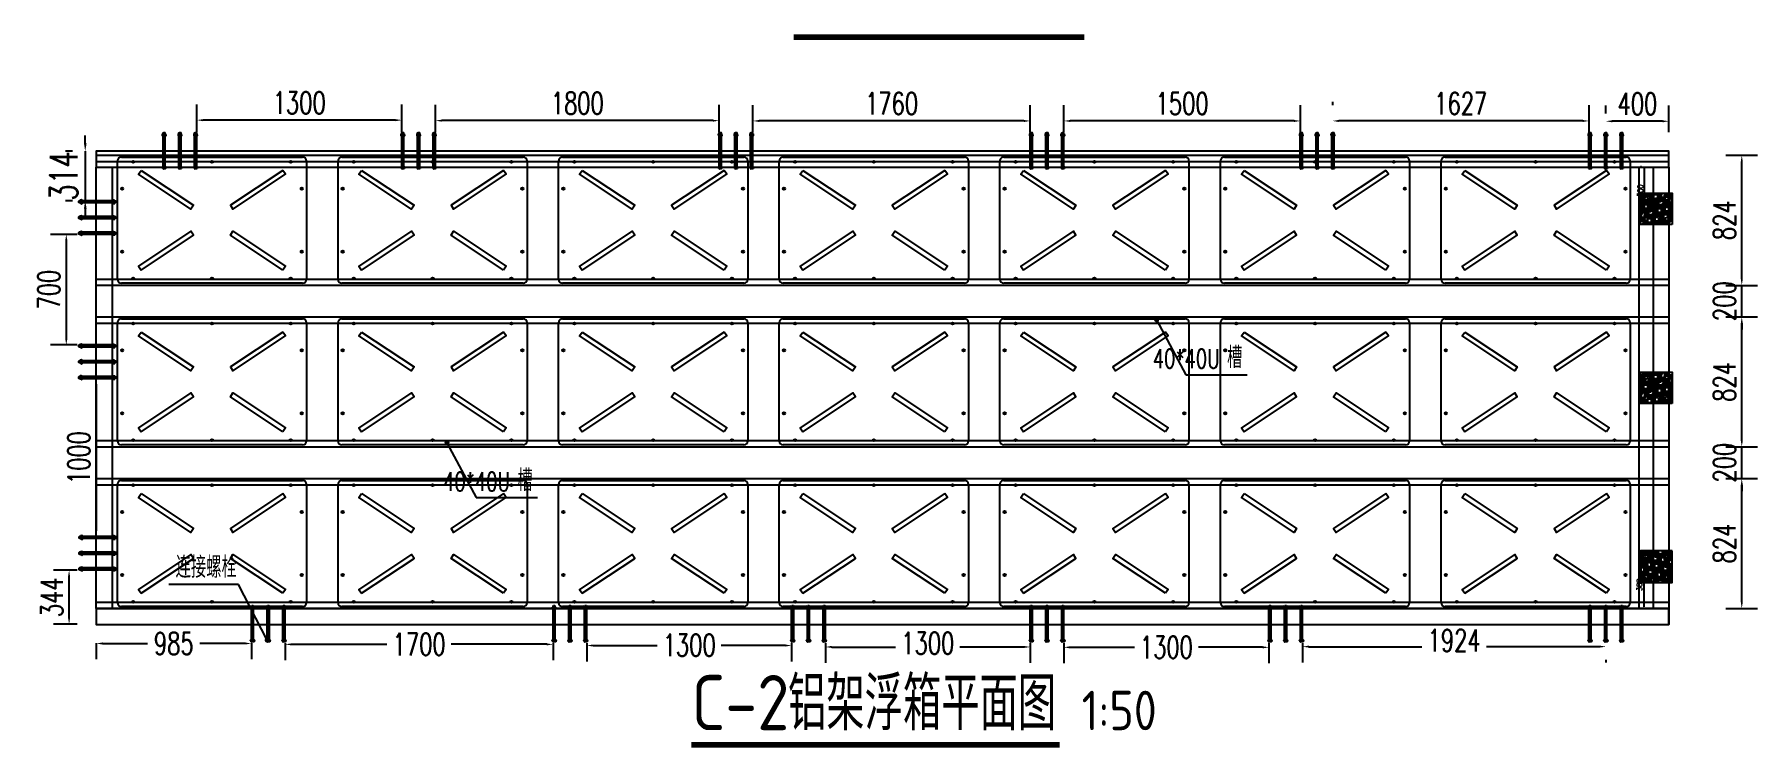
# Model space of a CAD drawing. Extents: x -89702 to 926017, y -610001 to -56924.
# Drawn here: x -9100 to 1834, y -580893 to -576372 of the extents above; entities that cross this region are included whole.
import ezdxf

# ---------------------------------------------------------------- set-up
doc = ezdxf.new("R2010")
doc.units = 0
doc.header["$LTSCALE"] = 10
doc.header["$MEASUREMENT"] = 0
for name, color, linetype in [('BJ02', 2, 'Continuous'), ('DIM_LEAD', 3, 'Continuous'), ('DIM_SYMB', 3, 'Continuous'), ('PUB_TEXT', 7, 'Continuous'), ('W-FLOAT_BOWL浮筒', 253, 'Continuous'), ('浮箱U槽', 5, 'Continuous'), ('螺栓孔位', 2, 'Continuous'), ('铝合金', 7, 'Continuous')]:
    doc.layers.add(name, color=color, linetype=linetype)
doc.styles.add('_TCH_DIM', font='SIMPLEX', dxfattribs={"bigfont": 'GBCBIG'})
doc.styles.get("Standard").update_dxf_attribs({"font": 'gbenor.shx', "bigfont": 'gbcbig.shx'})
doc.styles.add('STANDARD_T3', font='simplex.shx', dxfattribs={"width": 0.7, "bigfont": 'gbcbig.shx'})
doc.dimstyles.new('W&&10', dxfattribs={"dimtxt": 35, "dimasz": 10, "dimexe": 25, "dimexo": 30, "dimgap": 10, "dimtad": 1, "dimdec": 0, "dimzin": 0, "dimdsep": 46, "dimtxsty": 'STANDARD_T3', "dimcen": 0.09, "dimclrd": 1, "dimclre": 1, "dimclrt": 7, "dimazin": 2, "dimtfac": 1, "dimtdec": 0, "dimtix": 1, "dimtmove": 2, "dimatfit": 3, "dimfxl": 0, "dimtolj": 1, "dimtzin": 0, "dimarcsym": 0})
doc.dimstyles.new('W&&40', dxfattribs={"dimtxt": 140, "dimasz": 40, "dimexe": 100, "dimexo": 120, "dimgap": 40, "dimtad": 1, "dimdec": 0, "dimzin": 0, "dimdsep": 46, "dimtxsty": 'STANDARD_T3', "dimcen": 0.09, "dimclrd": 1, "dimclre": 1, "dimclrt": 7, "dimazin": 2, "dimtfac": 1, "dimtdec": 0, "dimtix": 1, "dimtmove": 2, "dimatfit": 3, "dimfxl": 0, "dimtolj": 1, "dimtzin": 0, "dimarcsym": 0})
doc.dimstyles.new('W&&50', dxfattribs={"dimtxt": 175, "dimasz": 50, "dimexe": 125, "dimexo": 150, "dimgap": 50, "dimtad": 1, "dimdec": 0, "dimzin": 0, "dimdsep": 46, "dimtxsty": 'STANDARD_T3', "dimcen": 0.09, "dimclrd": 1, "dimclre": 1, "dimclrt": 7, "dimazin": 2, "dimtfac": 1, "dimtdec": 0, "dimtix": 1, "dimtmove": 2, "dimatfit": 3, "dimfxl": 0, "dimtolj": 1, "dimtzin": 0, "dimarcsym": 0})

# ---------------------------------------------------------------- blocks, each defined once
blk = doc.blocks.new('$matou$00000145')
at = {"layer": 'W-FLOAT_BOWL浮筒'}
for p, q in [((-600, -375), (-600, 375)), ((-575, 400), (575, 400)), ((600, 375), (600, -375)), ((575, -400), (-575, -400))]:
    blk.add_line(p, q, dxfattribs=at)
at = {"layer": 'W-FLOAT_BOWL浮筒', "color": 3}
for p, q in [((-507, 370), (-493, 370)), ((-500, 377), (-500, 363)), ((-7, 370), (7, 370)), ((0, 377), (0, 363)), ((493, 370), (507, 370)), ((500, 377), (500, 363)), ((-577, 200), (-563, 200)), ((-570, 207), (-570, 193)), ((563, 200), (577, 200)), ((570, 207), (570, 193)), ((-577, -200), (-563, -200)), ((-570, -193), (-570, -207)), ((563, -200), (577, -200)), ((570, -193), (570, -207)), ((-507, -370), (-493, -370)), ((-500, -377), (-500, -363)), ((-7, -370), (7, -370)), ((0, -377), (0, -363)), ((493, -370), (507, -370)), ((500, -377), (500, -363))]:
    blk.add_line(p, q, dxfattribs=at)
at = {"layer": 'W-FLOAT_BOWL浮筒', "ltscale": 100}
for points in [[(-450, 316), (-117, 95), (-133, 70), (-467, 291)], [(450, 316), (117, 95), (133, 70), (467, 291)], [(-450, -316), (-117, -95), (-133, -70), (-467, -291)], [(450, -316), (117, -95), (133, -70), (467, -291)]]:
    blk.add_lwpolyline(points, close=True, dxfattribs=at)
at = {"layer": 'W-FLOAT_BOWL浮筒'}
for centre in [(-500, 370), (0, 370), (500, 370), (-570, 200), (570, 200), (-570, -200), (570, -200), (-500, -370), (0, -370), (500, -370)]:
    blk.add_circle(centre, 7, dxfattribs=at)
for centre, start, end in [((-575, 375), 90, 180), ((575, 375), 0, 90), ((-575, -375), 180, 270), ((575, -375), 270, 0)]:
    blk.add_arc(centre, 25, start, end, dxfattribs=at)
blk = doc.blocks.new('*U115')
at = {"layer": 'W-FLOAT_BOWL浮筒', "rotation": 270}
blk.add_blockref('$matou$00000145', (0, 0), dxfattribs=at)
blk = doc.blocks.new('*U116')
at = {"layer": 'W-FLOAT_BOWL浮筒', "color": 0, "linetype": 'ByBlock', "lineweight": -2, "transparency": 16777216}
for p in [(0, 8400), (1025, 8400), (2050, 8400), (0, 7000), (1025, 7000), (2050, 7000), (0, 5600), (1025, 5600), (2050, 5600), (0, 4200), (1025, 4200), (2050, 4200), (0, 2800), (1025, 2800), (2050, 2800), (0, 1400), (1025, 1400), (2050, 1400), (0, 0), (1025, 0), (2050, 0)]:
    blk.add_blockref('*U115', p, dxfattribs=at)
blk = doc.blocks.new('1')
at = {"lineweight": -3}
for p, q in [((-1521938, 1214338), (-1521935, 1214338)), ((-1521938, 1214336), (-1521931, 1214336)), ((-1521938, 1214336), (-1521914, 1214336)), ((-1521936, 1214341), (-1521936, 1214346)), ((-1521936, 1214346), (-1521916, 1214346)), ((-1521935, 1214341), (-1521936, 1214341)), ((-1521934, 1214347), (-1521932, 1214347)), ((-1521933, 1214352), (-1521931, 1214355)), ((-1521933, 1214136), (-1521933, 1214352)), ((-1521919, 1214352), (-1521933, 1214352)), ((-1521932, 1214347), (-1521919, 1214347)), ((-1521932, 1214346), (-1521932, 1214341)), ((-1521921, 1214355), (-1521931, 1214355)), ((-1521919, 1214352), (-1521921, 1214355)), ((-1521919, 1214347), (-1521921, 1214347)), ((-1521921, 1214346), (-1521921, 1214341)), ((-1521919, 1214136), (-1521919, 1214352)), ((-1521917, 1214341), (-1521916, 1214341)), ((-1521914, 1214338), (-1521917, 1214338)), ((-1521916, 1214341), (-1521916, 1214346)), ((-1521938, 1214136), (-1521931, 1214136)), ((-1521938, 1214136), (-1521914, 1214136)), ((-1521938, 1214134), (-1521935, 1214134)), ((-1521935, 1214131), (-1521936, 1214131)), ((-1521936, 1214131), (-1521936, 1214126)), ((-1521936, 1214126), (-1521916, 1214126)), ((-1521934, 1214125), (-1521932, 1214125)), ((-1521932, 1214126), (-1521932, 1214131)), ((-1521932, 1214125), (-1521919, 1214125)), ((-1521921, 1214126), (-1521921, 1214131)), ((-1521919, 1214125), (-1521921, 1214125)), ((-1521914, 1214134), (-1521917, 1214134)), ((-1521917, 1214131), (-1521916, 1214131)), ((-1521916, 1214131), (-1521916, 1214126))]:
    blk.add_line(p, q, dxfattribs=at)
at = {"color": 1}
for p, q in [((-1521936, 1214346), (-1521934, 1214347)), ((-1521919, 1214347), (-1521916, 1214346))]:
    blk.add_line(p, q, dxfattribs=at)
at = {"color": 6, "lineweight": -3}
for p, q in [((-1521931, 1214136), (-1521931, 1214355)), ((-1521921, 1214136), (-1521921, 1214355))]:
    blk.add_line(p, q, dxfattribs=at)
at = {"lineweight": -3}
for points in [[(-1521933, 1214336), (-1521938, 1214336), (-1521938, 1214338), (-1521914, 1214338), (-1521914, 1214336), (-1521919, 1214336)], [(-1521935, 1214338), (-1521935, 1214341), (-1521917, 1214341), (-1521917, 1214338)], [(-1521933, 1214136), (-1521938, 1214136), (-1521938, 1214134), (-1521914, 1214134), (-1521914, 1214136), (-1521919, 1214136)], [(-1521935, 1214134), (-1521935, 1214131), (-1521917, 1214131), (-1521917, 1214134)]]:
    blk.add_lwpolyline(points, dxfattribs=at)
for centre, radius, start, end in [((-1521934, 1214129), 3.22, 223.6028, 316.3972), ((-1521926, 1214140), 14.7, 248.7607, 291.2393), ((-1521919, 1214129), 3.22, 223.6028, 316.3972)]:
    blk.add_arc(centre, radius, start, end, dxfattribs=at)
blk = doc.blocks.new('螺栓孔位')
at = {"layer": '螺栓孔位', "color": 1, "rotation": 270}
for p in [(-1214244, -1521833), (-1214244, -1521933), (-1214244, -1522033)]:
    blk.add_blockref('1', p, dxfattribs=at)
blk = doc.blocks.new('*D217')
at = {"layer": 'Defpoints', "color": 0, "transparency": 16777216}
for p in [(-1053, -580112), (-1053, -580254), (872, -580217)]:
    blk.add_point(p, dxfattribs=at)
at = {"layer": '螺栓孔位', "color": 1, "lineweight": -2, "transparency": 16777216}
for p, q in [((-1053, -580232), (-1053, -580354)), ((-1013, -580254), (-296, -580254)), ((832, -580254), (115, -580254)), ((872, -580337), (872, -580354))]:
    blk.add_line(p, q, dxfattribs=at)
at = {"layer": '螺栓孔位', "color": 1, "transparency": 16777216}
for points in [[(-1013, -580247), (-1013, -580260), (-1053, -580254)], [(832, -580247), (832, -580260), (872, -580254)]]:
    blk.add_solid(points, dxfattribs=at)
at = {"layer": '螺栓孔位', "color": 7, "transparency": 16777216, "insert": (-91, -580214), "char_height": 140, "attachment_point": 5, "style": 'STANDARD_T3'}
blk.add_mtext('\\A1;1924', dxfattribs=at)
blk = doc.blocks.new('*D218')
at = {"layer": 'Defpoints', "color": 0, "transparency": 16777216}
for p in [(-2567, -580112), (-1267, -580112), (-2567, -580258)]:
    blk.add_point(p, dxfattribs=at)
at = {"layer": '螺栓孔位', "color": 1, "lineweight": -2, "transparency": 16777216}
for p, q in [((-2567, -580232), (-2567, -580358)), ((-2527, -580258), (-2120, -580258)), ((-1307, -580258), (-1714, -580258)), ((-1267, -580232), (-1267, -580358))]:
    blk.add_line(p, q, dxfattribs=at)
at = {"layer": '螺栓孔位', "color": 1, "transparency": 16777216}
for points in [[(-2527, -580251), (-2527, -580265), (-2567, -580258)], [(-1307, -580251), (-1307, -580265), (-1267, -580258)]]:
    blk.add_solid(points, dxfattribs=at)
at = {"layer": '螺栓孔位', "color": 7, "transparency": 16777216, "insert": (-1917, -580258), "char_height": 140, "attachment_point": 5, "style": 'STANDARD_T3'}
blk.add_mtext('\\A1;1300', dxfattribs=at)
blk = doc.blocks.new('*D219')
at = {"layer": 'Defpoints', "color": 0, "transparency": 16777216}
for p in [(-4081, -580112), (-2781, -580112), (-4081, -580256)]:
    blk.add_point(p, dxfattribs=at)
at = {"layer": '螺栓孔位', "color": 1, "lineweight": -2, "transparency": 16777216}
for p, q in [((-4081, -580232), (-4081, -580356)), ((-4041, -580256), (-3635, -580256)), ((-2821, -580256), (-3228, -580256)), ((-2781, -580232), (-2781, -580356))]:
    blk.add_line(p, q, dxfattribs=at)
at = {"layer": '螺栓孔位', "color": 1, "transparency": 16777216}
for points in [[(-4041, -580249), (-4041, -580262), (-4081, -580256)], [(-2821, -580249), (-2821, -580262), (-2781, -580256)]]:
    blk.add_solid(points, dxfattribs=at)
at = {"layer": '螺栓孔位', "color": 7, "transparency": 16777216, "insert": (-3431, -580232), "char_height": 140, "attachment_point": 5, "style": 'STANDARD_T3'}
blk.add_mtext('\\A1;1300', dxfattribs=at)
blk = doc.blocks.new('*D221')
at = {"layer": 'Defpoints', "color": 0, "transparency": 16777216}
for p in [(-5595, -580112), (-4295, -580112), (-5595, -580247)]:
    blk.add_point(p, dxfattribs=at)
at = {"layer": '螺栓孔位', "color": 1, "lineweight": -2, "transparency": 16777216}
for p, q in [((-5595, -580232), (-5595, -580347)), ((-5555, -580247), (-5149, -580247)), ((-4335, -580247), (-4742, -580247)), ((-4295, -580232), (-4295, -580347))]:
    blk.add_line(p, q, dxfattribs=at)
at = {"layer": '螺栓孔位', "color": 1, "transparency": 16777216}
for points in [[(-5555, -580240), (-5555, -580253), (-5595, -580247)], [(-4335, -580240), (-4335, -580253), (-4295, -580247)]]:
    blk.add_solid(points, dxfattribs=at)
at = {"layer": '螺栓孔位', "color": 7, "transparency": 16777216, "insert": (-4945, -580244), "char_height": 140, "attachment_point": 5, "style": 'STANDARD_T3'}
blk.add_mtext('\\A1;1300', dxfattribs=at)
blk = doc.blocks.new('*D220')
at = {"layer": 'Defpoints', "color": 0, "transparency": 16777216}
for p in [(-7509, -580112), (-5809, -580112), (-7509, -580239)]:
    blk.add_point(p, dxfattribs=at)
at = {"layer": '螺栓孔位', "color": 1, "lineweight": -2, "transparency": 16777216}
for p, q in [((-7509, -580232), (-7509, -580339)), ((-7469, -580239), (-6863, -580239)), ((-5849, -580239), (-6456, -580239)), ((-5809, -580232), (-5809, -580339))]:
    blk.add_line(p, q, dxfattribs=at)
at = {"layer": '螺栓孔位', "color": 1, "transparency": 16777216}
for points in [[(-7469, -580233), (-7469, -580246), (-7509, -580239)], [(-5849, -580233), (-5849, -580246), (-5809, -580239)]]:
    blk.add_solid(points, dxfattribs=at)
at = {"layer": '螺栓孔位', "color": 7, "transparency": 16777216, "insert": (-6659, -580239), "char_height": 140, "attachment_point": 5, "style": 'STANDARD_T3'}
blk.add_mtext('\\A1;1700', dxfattribs=at)
blk = doc.blocks.new('01')
h = blk.add_hatch()
h.set_pattern_fill('HOUND', color=77, scale=5)
h.set_pattern_definition([(0, (0, 0), (31.75, 7.9375), [127, -63.5]), (90, (0, 0), (-7.9375, -31.75), [127, -63.5])])
h.paths.add_polyline_path([(50227, 12928), (50227, 12728), (50427, 12728), (50427, 12928)])
h.paths.add_polyline_path([(50382, 12893, -1), (50402, 12893, -1)], flags=16)
h.paths.add_polyline_path([(50252, 12893, -1), (50272, 12893, -1)], flags=16)
h.paths.add_polyline_path([(50402, 12763, -1), (50382, 12763, -1)], flags=16)
h.paths.add_polyline_path([(50272, 12763, -1), (50252, 12763, -1)], flags=16)
at = {"color": 251}
blk.add_lwpolyline([(50227, 12928), (50427, 12928), (50427, 12728), (50227, 12728)], close=True, dxfattribs=at)
at = {"color": 6}
for centre in [(50262, 12893), (50392, 12893), (50262, 12763), (50392, 12763)]:
    blk.add_circle(centre, 10, dxfattribs=at)
blk = doc.blocks.new('*D224')
at = {"color": 1, "lineweight": -2, "transparency": 16777216}
for p, q in [((1097, -577212), (1092, -577212)), ((1117, -577502), (1117, -577222)), ((1097, -577512), (1092, -577512))]:
    blk.add_line(p, q, dxfattribs=at)
at = {"color": 1, "transparency": 16777216}
for points in [[(1116, -577222), (1119, -577222), (1117, -577212)], [(1116, -577502), (1119, -577502), (1117, -577512)]]:
    blk.add_solid(points, dxfattribs=at)
at = {"layer": 'Defpoints', "color": 0, "transparency": 16777216}
for p in [(1117, -577212), (1127, -577212), (1127, -577512)]:
    blk.add_point(p, dxfattribs=at)
at = {"color": 7, "transparency": 16777216, "insert": (1090, -577362), "char_height": 35, "attachment_point": 5, "rotation": 90, "style": 'STANDARD_T3'}
blk.add_mtext('\\A1;300', dxfattribs=at)
blk = doc.blocks.new('*D225')
at = {"color": 1, "lineweight": -2, "transparency": 16777216}
for p, q in [((1097, -579712), (1087, -579712)), ((1112, -579722), (1112, -580002)), ((1097, -580012), (1087, -580012))]:
    blk.add_line(p, q, dxfattribs=at)
at = {"color": 1, "transparency": 16777216}
for points in [[(1111, -579722), (1114, -579722), (1112, -579712)], [(1111, -580002), (1114, -580002), (1112, -580012)]]:
    blk.add_solid(points, dxfattribs=at)
at = {"layer": 'Defpoints', "color": 0, "transparency": 16777216}
for p in [(1127, -579712), (1112, -580012), (1127, -580012)]:
    blk.add_point(p, dxfattribs=at)
at = {"color": 7, "transparency": 16777216, "insert": (1085, -579862), "char_height": 35, "attachment_point": 5, "rotation": 90, "style": 'STANDARD_T3'}
blk.add_mtext('\\A1;300', dxfattribs=at)
blk = doc.blocks.new('*D232')
at = {"layer": 'Defpoints', "color": 0, "transparency": 16777216}
for p in [(-8708, -580112), (-7723, -580112), (-7723, -580234)]:
    blk.add_point(p, dxfattribs=at)
at = {"layer": '浮箱U槽', "color": 1, "lineweight": -2, "transparency": 16777216}
for p, q in [((-8708, -580232), (-8708, -580334)), ((-8668, -580234), (-8382, -580234)), ((-7763, -580234), (-8050, -580234)), ((-7723, -580232), (-7723, -580334))]:
    blk.add_line(p, q, dxfattribs=at)
at = {"layer": '浮箱U槽', "color": 1, "transparency": 16777216}
for points in [[(-8668, -580227), (-8668, -580240), (-8708, -580234)], [(-7763, -580227), (-7763, -580240), (-7723, -580234)]]:
    blk.add_solid(points, dxfattribs=at)
at = {"layer": '浮箱U槽', "color": 7, "transparency": 16777216, "insert": (-8216, -580234), "char_height": 140, "attachment_point": 5, "style": 'STANDARD_T3'}
blk.add_mtext('\\A1;985', dxfattribs=at)
blk = doc.blocks.new('*D239')
at = {"layer": 'Defpoints', "color": 0, "transparency": 16777216}
for p in [(-8708, -577640), (-8898, -578340), (-8708, -578340)]:
    blk.add_point(p, dxfattribs=at)
at = {"layer": '螺栓孔位', "color": 1, "lineweight": -2, "transparency": 16777216}
for p, q in [((-8828, -577640), (-8998, -577640)), ((-8898, -577680), (-8898, -578300)), ((-8828, -578340), (-8998, -578340))]:
    blk.add_line(p, q, dxfattribs=at)
at = {"layer": '螺栓孔位', "color": 1, "transparency": 16777216}
for points in [[(-8905, -577680), (-8891, -577680), (-8898, -577640)], [(-8905, -578300), (-8891, -578300), (-8898, -578340)]]:
    blk.add_solid(points, dxfattribs=at)
at = {"layer": '螺栓孔位', "color": 7, "transparency": 16777216, "insert": (-9008, -577990), "char_height": 140, "attachment_point": 5, "rotation": 90, "style": 'STANDARD_T3'}
blk.add_mtext('\\A1;700', dxfattribs=at)
blk = doc.blocks.new('*D238')
at = {"layer": 'Defpoints', "color": 0, "transparency": 16777216}
for p in [(-8708, -578554), (-8708, -579555), (-8708, -579555)]:
    blk.add_point(p, dxfattribs=at)
at = {"layer": '螺栓孔位', "color": 1, "lineweight": -2, "transparency": 16777216}
for p, q in [((-8708, -578594), (-8708, -579515)), ((-8588, -578554), (-8608, -578554)), ((-8588, -579555), (-8608, -579555))]:
    blk.add_line(p, q, dxfattribs=at)
at = {"layer": '螺栓孔位', "color": 1, "transparency": 16777216}
for points in [[(-8715, -578594), (-8701, -578594), (-8708, -578554)], [(-8715, -579515), (-8701, -579515), (-8708, -579555)]]:
    blk.add_solid(points, dxfattribs=at)
at = {"layer": '螺栓孔位', "color": 7, "transparency": 16777216, "insert": (-8818, -579055), "char_height": 140, "attachment_point": 5, "rotation": 90, "style": 'STANDARD_T3'}
blk.add_mtext('\\A1;1000', dxfattribs=at)
blk = doc.blocks.new('*D240')
at = {"layer": 'Defpoints', "color": 0, "transparency": 16777216}
for p in [(-8880, -579769), (-8708, -579769), (-8708, -580112)]:
    blk.add_point(p, dxfattribs=at)
at = {"layer": '浮箱U槽', "color": 1, "lineweight": -2, "transparency": 16777216}
for p, q in [((-8828, -579769), (-8980, -579769)), ((-8880, -580072), (-8880, -579809)), ((-8828, -580112), (-8980, -580112))]:
    blk.add_line(p, q, dxfattribs=at)
at = {"layer": '浮箱U槽', "color": 1, "transparency": 16777216}
for points in [[(-8887, -579809), (-8874, -579809), (-8880, -579769)], [(-8887, -580072), (-8874, -580072), (-8880, -580112)]]:
    blk.add_solid(points, dxfattribs=at)
at = {"layer": '浮箱U槽', "color": 7, "transparency": 16777216, "insert": (-8990, -579941), "char_height": 140, "attachment_point": 5, "rotation": 90, "style": 'STANDARD_T3'}
blk.add_mtext('\\A1;344', dxfattribs=at)
blk = doc.blocks.new('*D241')
at = {"layer": 'Defpoints', "color": 0, "transparency": 16777216}
for p in [(1272, -579188), (1734, -579188), (1272, -580012)]:
    blk.add_point(p, dxfattribs=at)
at = {"layer": '浮箱U槽', "color": 1, "lineweight": -2, "transparency": 16777216}
for p, q in [((1634, -579188), (1834, -579188)), ((1734, -579972), (1734, -579228)), ((1634, -580012), (1834, -580012))]:
    blk.add_line(p, q, dxfattribs=at)
at = {"layer": '浮箱U槽', "color": 1, "transparency": 16777216}
for points in [[(1728, -579228), (1741, -579228), (1734, -579188)], [(1728, -579972), (1741, -579972), (1734, -580012)]]:
    blk.add_solid(points, dxfattribs=at)
at = {"layer": '浮箱U槽', "color": 7, "transparency": 16777216, "insert": (1624, -579600), "char_height": 140, "attachment_point": 5, "rotation": 90, "style": 'STANDARD_T3'}
blk.add_mtext('\\A1;824', dxfattribs=at)
blk = doc.blocks.new('*D242')
at = {"layer": 'Defpoints', "color": 0, "transparency": 16777216}
for p in [(1272, -578987), (1734, -578987), (1272, -579188)]:
    blk.add_point(p, dxfattribs=at)
at = {"layer": '浮箱U槽', "color": 1, "lineweight": -2, "transparency": 16777216}
for p, q in [((1734, -578947), (1734, -578907)), ((1634, -578987), (1834, -578987)), ((1734, -579188), (1734, -578987)), ((1634, -579188), (1834, -579188)), ((1734, -579228), (1734, -579268))]:
    blk.add_line(p, q, dxfattribs=at)
at = {"layer": '浮箱U槽', "color": 1, "transparency": 16777216}
for points in [[(1728, -578947), (1741, -578947), (1734, -578987)], [(1728, -579228), (1741, -579228), (1734, -579188)]]:
    blk.add_solid(points, dxfattribs=at)
at = {"layer": '浮箱U槽', "color": 7, "transparency": 16777216, "insert": (1624, -579087), "char_height": 140, "attachment_point": 5, "rotation": 90, "style": 'STANDARD_T3'}
blk.add_mtext('\\A1;200', dxfattribs=at)
blk = doc.blocks.new('*D243')
at = {"layer": 'Defpoints', "color": 0, "transparency": 16777216}
for p in [(1272, -578163), (1734, -578163), (1272, -578987)]:
    blk.add_point(p, dxfattribs=at)
at = {"layer": '浮箱U槽', "color": 1, "lineweight": -2, "transparency": 16777216}
for p, q in [((1634, -578163), (1834, -578163)), ((1734, -578947), (1734, -578203)), ((1634, -578987), (1834, -578987))]:
    blk.add_line(p, q, dxfattribs=at)
at = {"layer": '浮箱U槽', "color": 1, "transparency": 16777216}
for points in [[(1728, -578203), (1741, -578203), (1734, -578163)], [(1728, -578947), (1741, -578947), (1734, -578987)]]:
    blk.add_solid(points, dxfattribs=at)
at = {"layer": '浮箱U槽', "color": 7, "transparency": 16777216, "insert": (1624, -578575), "char_height": 140, "attachment_point": 5, "rotation": 90, "style": 'STANDARD_T3'}
blk.add_mtext('\\A1;824', dxfattribs=at)
blk = doc.blocks.new('*D244')
at = {"layer": 'Defpoints', "color": 0, "transparency": 16777216}
for p in [(1272, -577963), (1734, -577963), (1272, -578163)]:
    blk.add_point(p, dxfattribs=at)
at = {"layer": '浮箱U槽', "color": 1, "lineweight": -2, "transparency": 16777216}
for p, q in [((1634, -577963), (1834, -577963)), ((1734, -577923), (1734, -577883)), ((1734, -578163), (1734, -577963)), ((1634, -578163), (1834, -578163)), ((1734, -578203), (1734, -578243))]:
    blk.add_line(p, q, dxfattribs=at)
at = {"layer": '浮箱U槽', "color": 1, "transparency": 16777216}
for points in [[(1728, -577923), (1741, -577923), (1734, -577963)], [(1728, -578203), (1741, -578203), (1734, -578163)]]:
    blk.add_solid(points, dxfattribs=at)
at = {"layer": '浮箱U槽', "color": 7, "transparency": 16777216, "insert": (1624, -578063), "char_height": 140, "attachment_point": 5, "rotation": 90, "style": 'STANDARD_T3'}
blk.add_mtext('\\A1;200', dxfattribs=at)
blk = doc.blocks.new('*D250')
at = {"layer": 'Defpoints', "color": 0, "transparency": 16777216}
for p in [(1272, -577138), (1734, -577138), (1272, -577963)]:
    blk.add_point(p, dxfattribs=at)
at = {"layer": '浮箱U槽', "color": 1, "lineweight": -2, "transparency": 16777216}
for p, q in [((1634, -577138), (1834, -577138)), ((1734, -577923), (1734, -577178)), ((1634, -577963), (1834, -577963))]:
    blk.add_line(p, q, dxfattribs=at)
at = {"layer": '浮箱U槽', "color": 1, "transparency": 16777216}
for points in [[(1728, -577178), (1741, -577178), (1734, -577138)], [(1728, -577923), (1741, -577923), (1734, -577963)]]:
    blk.add_solid(points, dxfattribs=at)
at = {"layer": '浮箱U槽', "color": 7, "transparency": 16777216, "insert": (1624, -577550), "char_height": 140, "attachment_point": 5, "rotation": 90, "style": 'STANDARD_T3'}
blk.add_mtext('\\A1;824', dxfattribs=at)
blk = doc.blocks.new('*D378')
at = {"layer": 'Defpoints', "color": 0, "transparency": 16777216}
for p in [(-4541, -576920), (-4541, -577112), (-2781, -577112)]:
    blk.add_point(p, dxfattribs=at)
at = {"layer": '浮箱U槽', "color": 1, "lineweight": -2, "transparency": 16777216}
for p, q in [((-4541, -576992), (-4541, -576820)), ((-2781, -576992), (-2781, -576820)), ((-2821, -576920), (-4501, -576920))]:
    blk.add_line(p, q, dxfattribs=at)
at = {"layer": '浮箱U槽', "color": 1, "transparency": 16777216}
for points in [[(-4501, -576914), (-4501, -576927), (-4541, -576920)], [(-2821, -576914), (-2821, -576927), (-2781, -576920)]]:
    blk.add_solid(points, dxfattribs=at)
at = {"layer": '浮箱U槽', "color": 7, "transparency": 16777216, "insert": (-3661, -576810), "char_height": 140, "attachment_point": 5, "style": 'STANDARD_T3'}
blk.add_mtext('\\A1;1760', dxfattribs=at)
blk = doc.blocks.new('*D379')
at = {"layer": 'Defpoints', "color": 0, "transparency": 16777216}
for p in [(-6555, -576918), (-6555, -577112), (-4755, -577112)]:
    blk.add_point(p, dxfattribs=at)
at = {"layer": '浮箱U槽', "color": 1, "lineweight": -2, "transparency": 16777216}
for p, q in [((-6555, -576992), (-6555, -576818)), ((-4755, -576992), (-4755, -576818)), ((-4795, -576918), (-6515, -576918))]:
    blk.add_line(p, q, dxfattribs=at)
at = {"layer": '浮箱U槽', "color": 1, "transparency": 16777216}
for points in [[(-6515, -576912), (-6515, -576925), (-6555, -576918)], [(-4795, -576912), (-4795, -576925), (-4755, -576918)]]:
    blk.add_solid(points, dxfattribs=at)
at = {"layer": '浮箱U槽', "color": 7, "transparency": 16777216, "insert": (-5655, -576808), "char_height": 140, "attachment_point": 5, "style": 'STANDARD_T3'}
blk.add_mtext('\\A1;1800', dxfattribs=at)
blk = doc.blocks.new('*D380')
at = {"layer": 'Defpoints', "color": 0, "transparency": 16777216}
for p in [(-8070, -576915), (-8070, -577112), (-6769, -577112)]:
    blk.add_point(p, dxfattribs=at)
at = {"layer": '浮箱U槽', "color": 1, "lineweight": -2, "transparency": 16777216}
for p, q in [((-8070, -576992), (-8070, -576815)), ((-6769, -576992), (-6769, -576815)), ((-6809, -576915), (-8030, -576915))]:
    blk.add_line(p, q, dxfattribs=at)
at = {"layer": '浮箱U槽', "color": 1, "transparency": 16777216}
for points in [[(-8030, -576909), (-8030, -576922), (-8070, -576915)], [(-6809, -576909), (-6809, -576922), (-6769, -576915)]]:
    blk.add_solid(points, dxfattribs=at)
at = {"layer": '浮箱U槽', "color": 7, "transparency": 16777216, "insert": (-7420, -576805), "char_height": 140, "attachment_point": 5, "style": 'STANDARD_T3'}
blk.add_mtext('\\A1;1300', dxfattribs=at)
blk = doc.blocks.new('*D381')
at = {"layer": 'Defpoints', "color": 0, "transparency": 16777216}
for p in [(872, -576922), (872, -576994), (1272, -577112)]:
    blk.add_point(p, dxfattribs=at)
at = {"layer": '浮箱U槽', "color": 1, "lineweight": -2, "transparency": 16777216}
for p, q in [((872, -576874), (872, -576822)), ((1272, -576992), (1272, -576822)), ((1232, -576922), (912, -576922))]:
    blk.add_line(p, q, dxfattribs=at)
at = {"layer": '浮箱U槽', "color": 1, "transparency": 16777216}
for points in [[(912, -576916), (912, -576929), (872, -576922)], [(1232, -576916), (1232, -576929), (1272, -576922)]]:
    blk.add_solid(points, dxfattribs=at)
at = {"layer": '浮箱U槽', "color": 7, "transparency": 16777216, "insert": (1072, -576812), "char_height": 140, "attachment_point": 5, "style": 'STANDARD_T3'}
blk.add_mtext('\\A1;400', dxfattribs=at)
blk = doc.blocks.new('*D382')
at = {"layer": 'Defpoints', "color": 0, "transparency": 16777216}
for p in [(-863, -576920), (-863, -576920), (765, -577112)]:
    blk.add_point(p, dxfattribs=at)
at = {"layer": '浮箱U槽', "color": 1, "lineweight": -2, "transparency": 16777216}
for p, q in [((-863, -576800), (-863, -576820)), ((765, -576992), (765, -576820)), ((725, -576920), (-823, -576920))]:
    blk.add_line(p, q, dxfattribs=at)
at = {"layer": '浮箱U槽', "color": 1, "transparency": 16777216}
for points in [[(-823, -576914), (-823, -576927), (-863, -576920)], [(725, -576914), (725, -576927), (765, -576920)]]:
    blk.add_solid(points, dxfattribs=at)
at = {"layer": '浮箱U槽', "color": 7, "transparency": 16777216, "insert": (-49, -576810), "char_height": 140, "attachment_point": 5, "style": 'STANDARD_T3'}
blk.add_mtext('\\A1;1627', dxfattribs=at)
blk = doc.blocks.new('*D383')
at = {"layer": 'Defpoints', "color": 0, "transparency": 16777216}
for p in [(-2567, -576920), (-2567, -577112), (-1067, -577112)]:
    blk.add_point(p, dxfattribs=at)
at = {"layer": '浮箱U槽', "color": 1, "lineweight": -2, "transparency": 16777216}
for p, q in [((-2567, -576992), (-2567, -576820)), ((-1067, -576992), (-1067, -576820)), ((-1107, -576920), (-2527, -576920))]:
    blk.add_line(p, q, dxfattribs=at)
at = {"layer": '浮箱U槽', "color": 1, "transparency": 16777216}
for points in [[(-2527, -576914), (-2527, -576927), (-2567, -576920)], [(-1107, -576914), (-1107, -576927), (-1067, -576920)]]:
    blk.add_solid(points, dxfattribs=at)
at = {"layer": '浮箱U槽', "color": 7, "transparency": 16777216, "insert": (-1817, -576810), "char_height": 140, "attachment_point": 5, "style": 'STANDARD_T3'}
blk.add_mtext('\\A1;1500', dxfattribs=at)
blk = doc.blocks.new('*D1498')
at = {"layer": 'BJ02', "color": 1, "lineweight": -2, "transparency": 16777216}
for p, q in [((-8778, -577062), (-8778, -577012)), ((-8858, -577112), (-8903, -577112)), ((-8778, -577112), (-8778, -577426)), ((-8858, -577426), (-8903, -577426)), ((-8778, -577476), (-8778, -577526))]:
    blk.add_line(p, q, dxfattribs=at)
at = {"layer": 'BJ02', "color": 1, "transparency": 16777216}
for points in [[(-8786, -577062), (-8769, -577062), (-8778, -577112)], [(-8786, -577476), (-8769, -577476), (-8778, -577426)]]:
    blk.add_solid(points, dxfattribs=at)
at = {"layer": 'Defpoints', "color": 0, "transparency": 16777216}
for p in [(-8708, -577112), (-8778, -577426), (-8708, -577426)]:
    blk.add_point(p, dxfattribs=at)
at = {"layer": 'BJ02', "color": 7, "transparency": 16777216, "insert": (-8915, -577269), "char_height": 175, "attachment_point": 5, "rotation": 90, "style": 'STANDARD_T3'}
blk.add_mtext('\\A1;314', dxfattribs=at)

msp = doc.modelspace()

# ---------------------------------------------------------------- linework, layer by layer
at = {"color": 6}
msp.add_lwpolyline([(1172.1, -580012.4), (1082.1, -580012.4), (1082.1, -577212.4), (1172.1, -577212.4)], close=True, dxfattribs=at)
at = {"layer": 'DIM_LEAD'}
for p, q in [((-1978.8, -578181.1), (-1792.7, -578529.2)), ((-1792.7, -578529.2), (-1405.1, -578529.2)), ((-6482.2, -578960.6), (-6296, -579308.6)), ((-6296, -579308.6), (-5908.4, -579308.6)), ((-7805, -579859.3), (-8246.5, -579859.3)), ((-7623.2, -580212.4), (-7805, -579859.3))]:
    msp.add_line(p, q, dxfattribs=at)
at = {"layer": 'DIM_LEAD', "const_width": 16}
for points in [[(-1982.6, -578174.1, 1), (-1975.1, -578188.2, 1)], [(-6486, -578953.5, 1), (-6478.4, -578967.6, 1)], [(-7619.6, -580219.5, 1), (-7626.9, -580205.3, 1)]]:
    msp.add_lwpolyline(points, format="xyb", close=True, dxfattribs=at)
at = {"layer": 'DIM_SYMB', "const_width": 35}
for points in [[(-4282.1, -576389.5), (-2437.9, -576389.5)], [(-4930.6, -580875.8), (-2594.9, -580875.8)]]:
    msp.add_lwpolyline(points, dxfattribs=at)
at = {"layer": '浮箱U槽'}
for p, q in [((-8707.9, -577138.3), (1272.1, -577138.3)), ((-8707.9, -577178.3), (1272.1, -577178.3)), ((1272.1, -577212.4), (1272.1, -580112.4)), ((-8707.9, -577922.6), (1272.1, -577922.6)), ((-8707.9, -577962.6), (1272.1, -577962.6)), ((-8707.9, -578162.6), (1272.1, -578162.6)), ((-8707.9, -578202.6), (1272.1, -578202.6)), ((-8707.9, -578947.1), (1272.1, -578947.1)), ((-8707.9, -578987.1), (1272.1, -578987.1)), ((-8707.9, -579187.5), (1272.1, -579187.5)), ((-8707.9, -579227.5), (1272.1, -579227.5)), ((-8707.9, -579971.6), (1272.1, -579971.6)), ((-8707.9, -580011.6), (1272.1, -580011.6))]:
    msp.add_line(p, q, dxfattribs=at)
at = {"layer": '铝合金', "color": 2}
for points in [[(-8707.9, -577212.4), (1272.1, -577212.4), (1272.1, -577112.4), (-8707.9, -577112.4)], [(-8707.9, -577212.4), (-8607.9, -577212.4), (-8607.9, -580012.4), (-8707.9, -580012.4)]]:
    msp.add_lwpolyline(points, close=True, dxfattribs=at)
msp.add_lwpolyline([(-8707.9, -580012.4), (-8707.9, -580112.4), (1272.1, -580112.4), (1272.1, -580012.4), (-8707.9, -580012.4)], dxfattribs=at)

# ---------------------------------------------------------------- block references
at = {"color": 4, "rotation": 180}
for p in [(51519.2, -564649.5), (51519.2, -565784.8)]:
    msp.add_blockref('01', p, dxfattribs=at)
at = {"color": 4, "xscale": -1}
msp.add_blockref('01', (51519.2, -592574.9), dxfattribs=at)
at = {"layer": 'W-FLOAT_BOWL浮筒', "rotation": 270}
msp.add_blockref('*U116', (-7973.7, -577549.6), dxfattribs=at)
at = {"layer": '螺栓孔位', "xscale": -1, "rotation": 270}
for p in [(-8169.9, -577104.6), (-6655.5, -577104.6), (-4641.2, -577104.6), (-2667.4, -577104.6), (-953.4, -577104.6), (878.6, -577104.6), (-7609.2, -580104.7), (-5695.2, -580104.7), (-4181.2, -580104.7), (-2667.2, -580104.7), (-1152.8, -580104.7), (878.6, -580104.5)]:
    msp.add_blockref('螺栓孔位', p, dxfattribs=at)
at = {"layer": '螺栓孔位', "xscale": -1}
for p in [(-8707.8, -577526.3), (-8707.8, -578440.5), (-8705.5, -579654.8)]:
    msp.add_blockref('螺栓孔位', p, dxfattribs=at)

# ---------------------------------------------------------------- texts
at = {"layer": 'PUB_TEXT', "color": 7, "style": '_TCH_DIM', "width": 0.705882}
for p in [(-2003.9, -578487.2), (-6507.3, -579266.6)]:
    msp.add_text('40*40U', height=119, dxfattribs=at).set_placement(p)
at = {"layer": 'PUB_TEXT', "color": 7, "style": '_TCH_DIM'}
for s, height, p in [('槽', 135, (-1531.9, -578487.2)), ('槽', 135, (-6035.3, -579266.6)), ('连接螺栓', 135.04, (-8204.5, -579817.3))]:
    msp.add_text(s, height=height, dxfattribs=at).set_placement(p)
at = {"layer": 'PUB_TEXT', "color": 7}
for s, height, p in [('C-2', 350, (-4930.6, -580783.5)), ('铝架浮箱平面图', 337.59, (-4318.1, -580783.5)), ('1:50', 250, (-2454.9, -580783.5))]:
    msp.add_text(s, height=height, dxfattribs=at).set_placement(p)

# ---------------------------------------------------------------- dimensions: what is measured, and where the dimension line sits
at = {"color": 5}
for base, p1, p2, picture, middle in [((1117.3, -577212.4), (1127.1, -577512.3), (1127.1, -577212.4), '*D224', (1089.8, -577362.3)), ((1112.3, -580012.4), (1127.1, -579712), (1127.1, -580012.4), '*D225', (1084.8, -579862.2))]:
    dim = msp.add_linear_dim(base=base, p1=p1, p2=p2, angle=270, dimstyle='W&&10', dxfattribs=at)
    dim.commit()
    dim.dimension.update_dxf_attribs({"geometry": picture, "text_midpoint": middle})
at = {"layer": 'BJ02', "color": 3}
dim = msp.add_linear_dim(base=(-8777.6, -577426.3), p1=(-8707.9, -577112.4), p2=(-8707.8, -577426.3), angle=90, dimstyle='W&&50', dxfattribs=at)
dim.commit()
dim.dimension.update_dxf_attribs({"geometry": '*D1498', "text_midpoint": (-8915.1, -577269.3)})
at = {"layer": '浮箱U槽'}
for base, p1, p2, picture, middle in [((-8069.9, -576915.5), (-6769.5, -577112.3), (-8069.9, -577112.3), '*D380', (-7419.7, -576805.5)), ((-6555.5, -576918.2), (-4755.2, -577112.3), (-6555.5, -577112.3), '*D379', (-5655.4, -576808.2)), ((-4541.2, -576920.3), (-2781.4, -577112.3), (-4541.2, -577112.3), '*D378', (-3661.3, -576810.3)), ((-2567.4, -576920.2), (-1067.4, -577112.4), (-2567.4, -577112.4), '*D383', (-1817.4, -576810.2)), ((-862.8, -576920.4), (764.6, -577112.4), (-862.8, -576920.4), '*D382', (-49.1, -576810.4)), ((871.6242, -576922.2744), (1272.0566, -577112.3518), (871.6242, -576993.9287), '*D381', (1071.8404, -576812.2744))]:
    dim = msp.add_linear_dim(base=base, p1=p1, p2=p2, dimstyle='W&&40', dxfattribs=at)
    dim.commit()
    dim.dimension.update_dxf_attribs({"geometry": picture, "text_midpoint": middle})
for base, p1, p2, picture, middle in [((1734.3, -577138.3), (1272.1, -577962.6), (1272.1, -577138.3), '*D250', (1624.3, -577550.5)), ((1734.3, -577962.6), (1272.1, -578162.6), (1272.1, -577962.6), '*D244', (1624.3, -578062.6)), ((1734.2693, -578162.5987), (1272.0566, -578987.0553), (1272.0566, -578162.5987), '*D243', (1624.2693, -578574.827)), ((1734.3, -578987.1), (1272.1, -579187.5), (1272.1, -578987.1), '*D242', (1624.3, -579087.3)), ((1734.3, -579187.5), (1272.1, -580011.6), (1272.1, -579187.5), '*D241', (1624.3, -579599.6))]:
    dim = msp.add_linear_dim(base=base, p1=p1, p2=p2, angle=90, dimstyle='W&&40', override={"dimfxlon": 1}, dxfattribs=at)
    dim.commit()
    dim.dimension.update_dxf_attribs({"geometry": picture, "text_midpoint": middle})
dim = msp.add_linear_dim(base=(-8880.4, -579768.8), p1=(-8707.9, -580112.4), p2=(-8707.9, -579768.8), angle=90, dimstyle='W&&40', dxfattribs=at)
dim.commit()
dim.dimension.update_dxf_attribs({"geometry": '*D240', "text_midpoint": (-8990.4, -579940.6)})
dim = msp.add_linear_dim(base=(-7723.2, -580233.5), p1=(-8707.9, -580112.4), p2=(-7723.2, -580112.4), dimstyle='W&&40', dxfattribs=at)
dim.commit()
dim.dimension.update_dxf_attribs({"geometry": '*D232', "text_midpoint": (-8215.6, -580233.5), "dimtype": 128})
at = {"layer": '螺栓孔位'}
for base, p1, p2, picture, middle in [((-8898.2, -578340.5), (-8707.9, -577640.3), (-8707.8, -578340.5), '*D239', (-9008.2, -577990.4)), ((-8707.9, -579554.8), (-8707.9, -578554.5), (-8707.9, -579554.8), '*D238', (-8817.9, -579054.6))]:
    dim = msp.add_linear_dim(base=base, p1=p1, p2=p2, angle=90, dimstyle='W&&40', dxfattribs=at)
    dim.commit()
    dim.dimension.update_dxf_attribs({"geometry": picture, "text_midpoint": middle})
for base, p1, p2, picture, middle in [((-7509.2, -580239.4), (-5809.2, -580112.4), (-7509.2, -580112.4), '*D220', (-6659.2, -580239.4)), ((-5595.2, -580246.7), (-4295.2, -580112.4), (-5595.2, -580112.4), '*D221', (-4945.2, -580243.6)), ((-4081.2, -580255.6), (-2781.2, -580112.4), (-4081.2, -580112.4), '*D219', (-3431.2, -580231.5)), ((-2567.2, -580258), (-1266.8, -580112.4), (-2567.2, -580112.4), '*D218', (-1917, -580258)), ((-1052.8, -580253.7), (871.6, -580217.2), (-1052.8, -580112.4), '*D217', (-90.6, -580213.7))]:
    dim = msp.add_linear_dim(base=base, p1=p1, p2=p2, dimstyle='W&&40', dxfattribs=at)
    dim.commit()
    dim.dimension.update_dxf_attribs({"geometry": picture, "text_midpoint": middle, "dimtype": 128})

doc.saveas('drawing.dxf')
